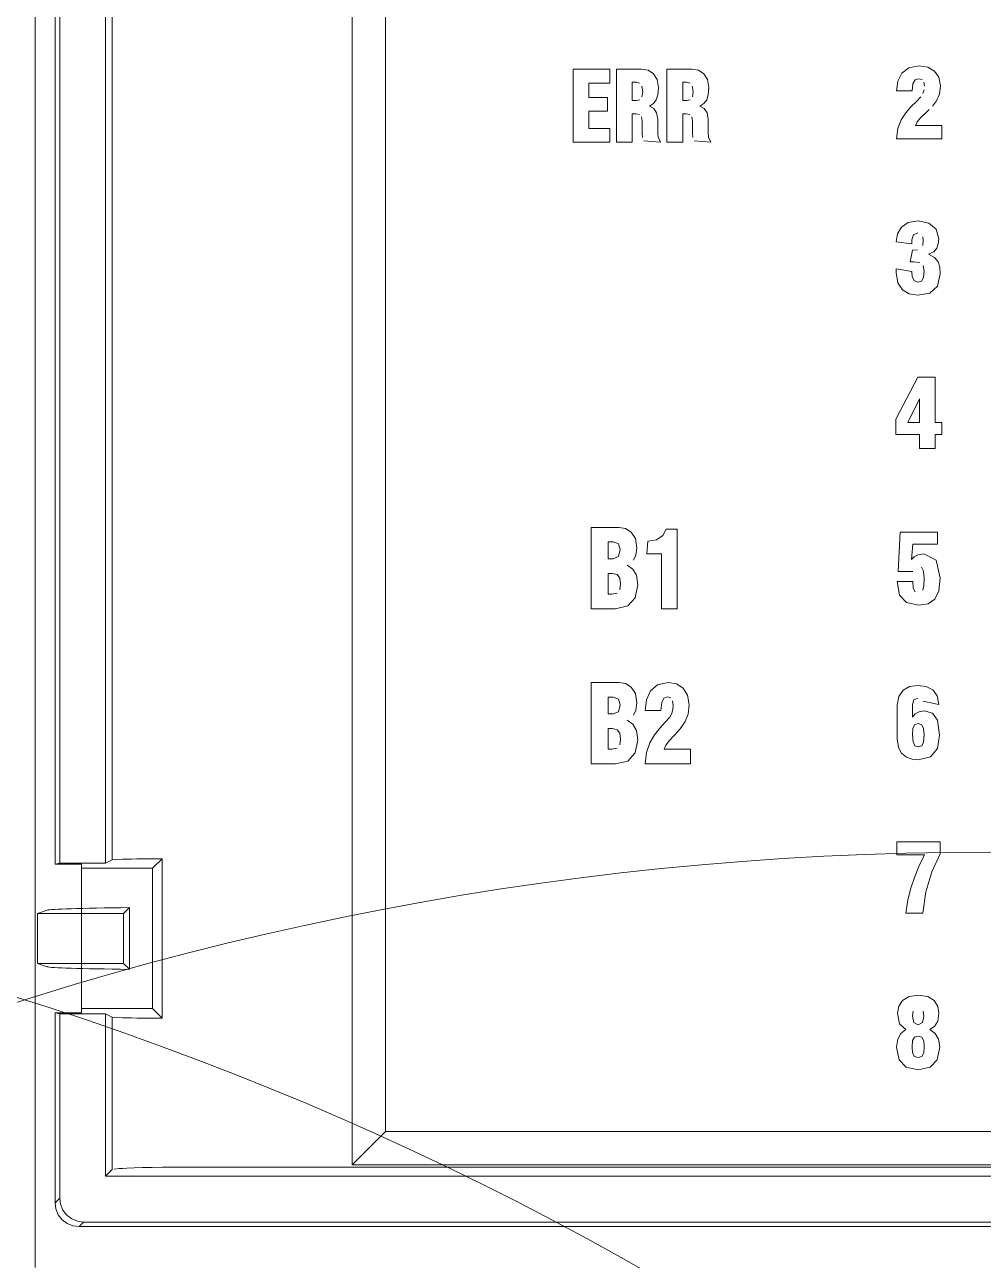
# Model space of a CAD drawing. Header units: millimetres. Extents: x -6000 to 26000, y -6000 to 26000.
# Drawn here: x 136.62 to 139.396, y -4534.939 to -4531.361 of the extents above; entities that cross this region are included whole.
import ezdxf

# ---------------------------------------------------------------- set-up
doc = ezdxf.new("R2010")
doc.units = ezdxf.units.MM
doc.header["$MEASUREMENT"] = 0
doc.layers.add('Чертеж и Рисунок_Ном._пера__7', color=7, linetype='Continuous', lineweight=15)

msp = doc.modelspace()

# ---------------------------------------------------------------- linework, layer by layer
at = {"layer": 'Чертеж и Рисунок_Ном._пера__7', "color": 7, "linetype": 'Continuous', "lineweight": 15}
for p, q in [((136.6498, -4534.9602), (136.6498, -4528.3644)), ((136.6498, -4534.9602), (136.6498, -4528.3647)), ((136.7077, -4529.2013), (136.7077, -4533.7919)), ((136.7211, -4529.2039), (136.7211, -4533.7892)), ((136.8537, -4533.7892), (136.8537, -4529.2039)), ((136.8729, -4529.2135), (136.8729, -4533.7796)), ((137.6648, -4530.6716), (137.6648, -4534.5664)), ((137.5684, -4534.6628), (137.5684, -4530.768)), ((136.7211, -4533.7892), (136.7077, -4533.7919)), ((136.7842, -4533.7919), (136.7077, -4533.7919)), ((136.8537, -4533.7892), (136.7211, -4533.7892)), ((136.7842, -4533.8041), (136.7842, -4533.7919)), ((136.9899, -4533.8041), (136.7842, -4533.8041)), ((136.7842, -4533.8041), (136.7842, -4534.2105)), ((136.8729, -4533.7796), (136.8537, -4533.7892)), ((136.9899, -4533.8041), (137.0178, -4533.7763)), ((136.9899, -4533.8041), (136.9899, -4534.2105)), ((137.0178, -4533.7763), (137.0178, -4534.2384)), ((136.6571, -4533.9346), (136.6848, -4533.9254)), ((136.6571, -4533.9346), (136.6571, -4534.08)), ((136.9061, -4533.9346), (136.6571, -4533.9346)), ((136.9061, -4533.9346), (136.9229, -4533.9179)), ((136.9061, -4533.9346), (136.9061, -4534.08)), ((136.9229, -4533.9179), (136.9229, -4534.0967)), ((136.6848, -4534.0893), (136.6571, -4534.08)), ((136.6571, -4534.08), (136.9061, -4534.08)), ((136.9061, -4534.08), (136.9229, -4534.0967)), ((136.7077, -4534.2228), (136.7077, -4534.7726)), ((136.7842, -4534.2228), (136.7077, -4534.2228)), ((136.7211, -4534.2255), (136.7077, -4534.2228)), ((136.8537, -4534.2255), (136.7211, -4534.2255)), ((136.7211, -4534.2255), (136.7211, -4534.7593)), ((136.9899, -4534.2105), (136.7842, -4534.2105)), ((136.7842, -4534.2105), (136.7842, -4534.2228)), ((136.8537, -4534.2255), (136.8729, -4534.235)), ((136.8537, -4534.2255), (136.8537, -4534.6959)), ((136.8729, -4534.235), (136.8729, -4534.6767)), ((137.0178, -4534.2384), (136.9899, -4534.2105)), ((137.5684, -4534.6628), (137.6648, -4534.5664)), ((137.6648, -4534.5664), (141.0363, -4534.5664)), ((141.1327, -4534.6628), (137.5684, -4534.6628)), ((136.8537, -4534.6959), (136.8729, -4534.6767)), ((136.8537, -4534.6959), (141.8474, -4534.6959)), ((141.6197, -4534.6696), (137.0815, -4534.6696)), ((136.7077, -4534.7726), (136.7211, -4534.7593)), ((136.777, -4534.8419), (136.7903, -4534.8285)), ((141.9242, -4534.8419), (136.777, -4534.8419)), ((136.7903, -4534.8285), (141.9108, -4534.8285))]:
    msp.add_line(p, q, dxfattribs=at)
at = {"layer": 'Чертеж и Рисунок_Ном._пера__7', "color": 7, "linetype": 'Continuous', "lineweight": 15, "flags": 128}
for points in [[(139.2104, -4531.4802), (139.1801, -4531.4861)], [(139.2351, -4531.4841), (139.2104, -4531.4802)], [(138.4251, -4531.4933), (138.4054, -4531.49), (138.3338, -4531.49), (138.3338, -4531.7014), (138.3793, -4531.7014), (138.3793, -4531.619)], [(138.4408, -4531.5034), (138.4251, -4531.4933)], [(138.4513, -4531.52), (138.4408, -4531.5034)], [(138.5711, -4531.4933), (138.5513, -4531.49), (138.4798, -4531.49), (138.4798, -4531.7014), (138.5253, -4531.7014), (138.5253, -4531.619)], [(138.5868, -4531.5034), (138.5711, -4531.4933)], [(138.5973, -4531.52), (138.5868, -4531.5034)], [(139.1595, -4531.5019), (139.1479, -4531.5251)], [(139.1801, -4531.4861), (139.1595, -4531.5019)], [(139.1982, -4531.521), (139.2084, -4531.5176)], [(139.2084, -4531.5176), (139.2186, -4531.5204)], [(139.2545, -4531.4954), (139.2351, -4531.4841)], [(139.2673, -4531.5135), (139.2545, -4531.4954)], [(139.2719, -4531.5379), (139.2673, -4531.5135)], [(138.3793, -4531.528), (138.3906, -4531.528), (138.4006, -4531.5307)], [(138.4007, -4531.5784), (138.3909, -4531.581), (138.3793, -4531.581), (138.3793, -4531.528)], [(138.4071, -4531.5392), (138.4096, -4531.5545), (138.4072, -4531.5698)], [(138.4551, -4531.5433), (138.4513, -4531.52)], [(138.4535, -4531.5639), (138.4551, -4531.5433)], [(138.5253, -4531.528), (138.5366, -4531.528), (138.5465, -4531.5307)], [(138.5466, -4531.5784), (138.5369, -4531.581), (138.5253, -4531.581), (138.5253, -4531.528)], [(138.5531, -4531.5392), (138.5555, -4531.5545), (138.5532, -4531.5698)], [(138.601, -4531.5433), (138.5973, -4531.52)], [(138.5995, -4531.5639), (138.601, -4531.5433)], [(139.1479, -4531.5251), (139.1442, -4531.5529), (139.1901, -4531.5529), (139.1921, -4531.5323), (139.1982, -4531.521)], [(139.2242, -4531.5495), (139.2212, -4531.5606)], [(139.2237, -4531.5281), (139.2251, -4531.5397)], [(139.2689, -4531.5622), (139.2719, -4531.5379)], [(138.4293, -4531.5969), (138.4408, -4531.5892)], [(138.4408, -4531.5892), (138.4488, -4531.5787)], [(138.4488, -4531.5787), (138.4535, -4531.5639)], [(138.5752, -4531.5969), (138.5867, -4531.5892)], [(138.5867, -4531.5892), (138.5948, -4531.5787)], [(138.5948, -4531.5787), (138.5995, -4531.5639)], [(139.2025, -4531.5834), (139.1872, -4531.5984)], [(139.2154, -4531.5703), (139.2025, -4531.5834)], [(139.249, -4531.5974), (139.2607, -4531.5813)], [(139.2607, -4531.5813), (139.2689, -4531.5622)], [(138.3793, -4531.619), (138.3893, -4531.619), (138.4003, -4531.6212)], [(138.4415, -4531.6037), (138.4293, -4531.5969)], [(138.4498, -4531.616), (138.4415, -4531.6037)], [(138.4542, -4531.6868), (138.453, -4531.6749), (138.453, -4531.6346), (138.4498, -4531.616)], [(138.5253, -4531.619), (138.5353, -4531.619), (138.5463, -4531.6212)], [(138.5875, -4531.6037), (138.5752, -4531.5969)], [(138.5958, -4531.616), (138.5875, -4531.6037)], [(138.6001, -4531.6868), (138.5989, -4531.6749), (138.5989, -4531.6346), (138.5958, -4531.616)], [(139.1715, -4531.616), (139.1577, -4531.637)], [(139.1872, -4531.5984), (139.1715, -4531.616)], [(139.2144, -4531.6308), (139.2271, -4531.6185)], [(139.2271, -4531.6185), (139.2395, -4531.6071)], [(138.4059, -4531.628), (138.4075, -4531.6393), (138.4075, -4531.674), (138.4084, -4531.6883)], [(138.5519, -4531.628), (138.5534, -4531.6393), (138.5534, -4531.674), (138.5544, -4531.6883)], [(139.1442, -4531.6916), (139.2755, -4531.6916), (139.2755, -4531.6536), (139.1995, -4531.6536), (139.2043, -4531.6428)], [(139.1479, -4531.662), (139.1442, -4531.6916)], [(139.1577, -4531.637), (139.1479, -4531.662)], [(139.2043, -4531.6428), (139.2144, -4531.6308)], [(138.4125, -4531.6979), (138.4611, -4531.7014), (138.4542, -4531.6868)], [(138.5584, -4531.6979), (138.6071, -4531.7014), (138.6001, -4531.6868)], [(139.1587, -4531.9474), (139.1475, -4531.9669), (139.1439, -4531.99), (139.1886, -4531.9959)], [(139.1783, -4531.9338), (139.1587, -4531.9474)], [(139.2069, -4531.9288), (139.1783, -4531.9338)], [(139.2382, -4531.9355), (139.2069, -4531.9288)], [(139.2591, -4531.9538), (139.2382, -4531.9355)], [(139.1886, -4531.9959), (139.1886, -4531.9847), (139.1933, -4531.9699)], [(139.1933, -4531.9699), (139.206, -4531.9644)], [(139.2203, -4531.9758), (139.2219, -4531.9865), (139.2203, -4532.0008)], [(139.2666, -4531.9815), (139.2591, -4531.9538)], [(139.2655, -4531.996), (139.2666, -4531.9815)], [(139.2054, -4532.0134), (139.191, -4532.0145), (139.1839, -4532.0477), (139.1942, -4532.0477), (139.2119, -4532.05)], [(139.2372, -4532.0262), (139.2522, -4532.0192)], [(139.2522, -4532.0192), (139.2612, -4532.0088)], [(139.2612, -4532.0088), (139.2655, -4531.996)], [(139.2549, -4532.0358), (139.2372, -4532.0262)], [(139.2652, -4532.0479), (139.2549, -4532.0358)], [(139.2699, -4532.0631), (139.2652, -4532.0479)], [(139.1903, -4532.0912), (139.1886, -4532.0763), (139.1439, -4532.0683), (139.1439, -4532.0786), (139.1485, -4532.1083)], [(139.1958, -4532.1023), (139.1903, -4532.0912)], [(139.2242, -4532.0754), (139.2227, -4532.0936), (139.2171, -4532.1036)], [(139.2215, -4532.0584), (139.2242, -4532.0754)], [(139.2632, -4532.118), (139.2711, -4532.0822)], [(139.2711, -4532.0822), (139.2699, -4532.0631)], [(139.1485, -4532.1083), (139.1615, -4532.1288)], [(139.2063, -4532.1066), (139.1958, -4532.1023)], [(139.2171, -4532.1036), (139.2063, -4532.1066)], [(139.241, -4532.1382), (139.2632, -4532.118)], [(139.1615, -4532.1288), (139.1813, -4532.1408)], [(139.1813, -4532.1408), (139.2063, -4532.1446)], [(139.2063, -4532.1446), (139.241, -4532.1382)], [(138.3595, -4532.8201), (138.341, -4532.8169), (138.2601, -4532.8169), (138.2601, -4533.0526)], [(138.3762, -4532.8305), (138.3595, -4532.8201)], [(138.3929, -4532.876), (138.3883, -4532.8489), (138.3762, -4532.8305)], [(138.4642, -4533.0526), (138.5094, -4533.0526), (138.5094, -4532.8218), (138.4771, -4532.8218), (138.4677, -4532.8407), (138.4491, -4532.8527)], [(139.1913, -4532.8656), (139.2634, -4532.8656), (139.2634, -4532.8303), (139.1551, -4532.8303), (139.1492, -4532.9443), (139.1913, -4532.9443)], [(138.3091, -4532.8592), (138.324, -4532.8592), (138.3393, -4532.865)], [(138.3393, -4532.9015), (138.324, -4532.9078), (138.3091, -4532.9078), (138.3091, -4532.8592)], [(138.3393, -4532.865), (138.344, -4532.8812)], [(138.39, -4532.897), (138.3929, -4532.876)], [(138.4491, -4532.8527), (138.4243, -4532.8569), (138.4211, -4532.8934), (138.4642, -4532.8934), (138.4642, -4533.0526)], [(139.1958, -4532.9022), (139.1875, -4532.9104), (139.1913, -4532.8656)], [(138.344, -4532.8812), (138.3393, -4532.9015)], [(138.3827, -4532.912), (138.39, -4532.897)], [(139.2237, -4532.8939), (139.2072, -4532.8962), (139.1958, -4532.9022)], [(139.2591, -4532.9116), (139.2237, -4532.8939)], [(139.267, -4533.0011), (139.2711, -4532.9637), (139.2591, -4532.9116)], [(138.3091, -4532.9502), (138.3217, -4532.9502), (138.3357, -4532.9537)], [(138.3353, -4533.0073), (138.3205, -4533.0103), (138.3091, -4533.0103), (138.3091, -4532.9502)], [(138.3809, -4532.9375), (138.3642, -4532.9259)], [(138.3914, -4532.9556), (138.3809, -4532.9375)], [(139.2172, -4532.9321), (139.2226, -4532.9434)], [(139.2226, -4532.9434), (139.2242, -4532.9654), (139.2233, -4532.9859)], [(138.3357, -4532.9537), (138.343, -4532.964)], [(138.343, -4532.964), (138.3451, -4532.9807)], [(138.3451, -4532.9807), (138.343, -4532.9978)], [(138.3879, -4533.0206), (138.395, -4532.983), (138.3914, -4532.9556)], [(139.1932, -4532.9933), (139.1913, -4532.9737), (139.1468, -4532.9737), (139.1533, -4533.0128)], [(139.2233, -4532.9859), (139.2205, -4532.9984)], [(138.3666, -4533.0444), (138.3879, -4533.0206)], [(139.1533, -4533.0128), (139.1737, -4533.0348)], [(139.1987, -4533.0035), (139.1932, -4532.9933)], [(139.2552, -4533.0251), (139.267, -4533.0011)], [(138.2601, -4533.0526), (138.3307, -4533.0526), (138.3666, -4533.0444)], [(139.1737, -4533.0348), (139.2095, -4533.0417)], [(139.2095, -4533.0417), (139.2359, -4533.0379)], [(139.2359, -4533.0379), (139.2552, -4533.0251)], [(138.3595, -4533.2693), (138.341, -4533.266), (138.2601, -4533.266), (138.2601, -4533.5018)], [(138.3762, -4533.2797), (138.3595, -4533.2693)], [(138.4827, -4533.266), (138.4525, -4533.2725)], [(138.5072, -4533.2703), (138.4827, -4533.266)], [(138.5266, -4533.2829), (138.5072, -4533.2703)], [(138.3929, -4533.3251), (138.3883, -4533.298), (138.3762, -4533.2797)], [(138.432, -4533.2902), (138.4203, -4533.316)], [(138.4525, -4533.2725), (138.432, -4533.2902)], [(138.4705, -4533.3115), (138.4806, -4533.3077)], [(138.4806, -4533.3077), (138.4908, -4533.3108)], [(138.5394, -4533.3031), (138.5266, -4533.2829)], [(138.544, -4533.3304), (138.5394, -4533.3031)], [(139.1509, -4533.3062), (139.1462, -4533.3321), (139.1462, -4533.4296), (139.1498, -4533.4539)], [(139.1637, -4533.2883), (139.1509, -4533.3062)], [(139.206, -4533.2744), (139.1826, -4533.2778), (139.1637, -4533.2883)], [(139.2306, -4533.2775), (139.206, -4533.2744)], [(139.2206, -4533.3204), (139.2672, -4533.3301), (139.2627, -4533.3045)], [(139.25, -4533.2873), (139.2306, -4533.2775)], [(139.2627, -4533.3045), (139.25, -4533.2873)], [(138.3091, -4533.3084), (138.324, -4533.3084), (138.3393, -4533.3142)], [(138.3393, -4533.3507), (138.324, -4533.357), (138.3091, -4533.357), (138.3091, -4533.3084)], [(138.3393, -4533.3142), (138.344, -4533.3304)], [(138.344, -4533.3304), (138.3393, -4533.3507)], [(138.39, -4533.3461), (138.3929, -4533.3251)], [(138.4203, -4533.316), (138.4167, -4533.3471), (138.4624, -4533.3471), (138.4644, -4533.3241)], [(138.4644, -4533.3241), (138.4705, -4533.3115)], [(138.4973, -4533.3323), (138.4965, -4533.3432), (138.4934, -4533.3556), (138.4877, -4533.3665)], [(138.4959, -4533.3194), (138.4973, -4533.3323)], [(138.5328, -4533.3788), (138.5409, -4533.3575), (138.544, -4533.3304)], [(139.191, -4533.3663), (139.191, -4533.3301), (139.1946, -4533.3162)], [(139.1946, -4533.3162), (139.206, -4533.3113)], [(138.3809, -4533.3866), (138.3642, -4533.375)], [(138.3827, -4533.3611), (138.39, -4533.3461)], [(138.4877, -4533.3665), (138.4747, -4533.3811)], [(138.5211, -4533.3967), (138.5328, -4533.3788)], [(139.2097, -4533.3508), (139.1988, -4533.3572), (139.191, -4533.3663)], [(139.2242, -4533.3483), (139.2097, -4533.3508)], [(139.2485, -4533.3548), (139.2242, -4533.3483)], [(139.2637, -4533.3755), (139.2485, -4533.3548)], [(139.2629, -4533.457), (139.269, -4533.419), (139.2637, -4533.3755)], [(138.3091, -4533.3993), (138.3217, -4533.3993), (138.3357, -4533.4029)], [(138.3353, -4533.4565), (138.3205, -4533.4594), (138.3091, -4533.4594), (138.3091, -4533.3993)], [(138.3357, -4533.4029), (138.343, -4533.4132)], [(138.343, -4533.4132), (138.3451, -4533.4299)], [(138.3914, -4533.4048), (138.3809, -4533.3866)], [(138.3879, -4533.4698), (138.395, -4533.4322), (138.3914, -4533.4048)], [(138.4595, -4533.3979), (138.4439, -4533.4175)], [(138.4747, -4533.3811), (138.4595, -4533.3979)], [(138.4867, -4533.4339), (138.4993, -4533.4203), (138.5117, -4533.4075)], [(138.5117, -4533.4075), (138.5211, -4533.3967)], [(139.191, -4533.4164), (139.1922, -4533.3991), (139.197, -4533.3883), (139.2072, -4533.3846), (139.2176, -4533.3883)], [(139.2176, -4533.3883), (139.2228, -4533.3993)], [(139.2228, -4533.3993), (139.2242, -4533.4167)], [(138.3451, -4533.4299), (138.343, -4533.447)], [(138.4167, -4533.5018), (138.5475, -4533.5018), (138.5475, -4533.4594), (138.4718, -4533.4594), (138.4766, -4533.4473)], [(138.4302, -4533.4409), (138.4204, -4533.4687)], [(138.4439, -4533.4175), (138.4302, -4533.4409)], [(138.4766, -4533.4473), (138.4867, -4533.4339)], [(139.1923, -4533.438), (139.191, -4533.4164)], [(139.1971, -4533.4493), (139.1923, -4533.438)], [(139.2072, -4533.4526), (139.1971, -4533.4493)], [(139.2178, -4533.4495), (139.2072, -4533.4526)], [(139.2229, -4533.4385), (139.2178, -4533.4495)], [(139.2242, -4533.4167), (139.2229, -4533.4385)], [(138.3666, -4533.4935), (138.3879, -4533.4698)], [(138.4204, -4533.4687), (138.4167, -4533.5018)], [(139.1498, -4533.4539), (139.1594, -4533.4712)], [(139.1594, -4533.4712), (139.1733, -4533.4824), (139.1898, -4533.4884), (139.2072, -4533.4902)], [(139.2072, -4533.4902), (139.2431, -4533.4815)], [(139.2431, -4533.4815), (139.2629, -4533.457)], [(138.2601, -4533.5018), (138.3307, -4533.5018), (138.3666, -4533.4935)], [(139.2465, -4533.8142), (139.2705, -4533.7619), (139.2705, -4533.7274), (139.1456, -4533.7274), (139.1456, -4533.7654), (139.2254, -4533.7654), (139.2096, -4533.7993)], [(136.8729, -4533.7796), (136.8848, -4533.7785), (136.9031, -4533.7779), (136.9151, -4533.7775), (136.9288, -4533.7773), (136.9441, -4533.777), (136.9608, -4533.7768), (136.9882, -4533.7765), (137.0178, -4533.7763)], [(139.2096, -4533.7993), (139.1964, -4533.8307)], [(139.1964, -4533.8307), (139.1857, -4533.8619)], [(139.2295, -4533.8726), (139.2465, -4533.8142)], [(139.1857, -4533.8619), (139.1773, -4533.8957)], [(139.221, -4533.9344), (139.2295, -4533.8726)], [(139.1773, -4533.8957), (139.1713, -4533.9344), (139.221, -4533.9344)], [(139.1809, -4534.1757), (139.1621, -4534.1871), (139.1509, -4534.2037)], [(139.2072, -4534.1716), (139.1809, -4534.1757)], [(139.2353, -4534.1758), (139.2072, -4534.1716)], [(139.2539, -4534.1873), (139.2353, -4534.1758)], [(139.2643, -4534.204), (139.2539, -4534.1873)], [(136.8729, -4534.235), (136.8848, -4534.2361), (136.9031, -4534.2368), (136.9151, -4534.2371), (136.9288, -4534.2374), (136.9441, -4534.2377), (136.9608, -4534.2379), (136.9882, -4534.2382), (137.0178, -4534.2384)], [(139.1509, -4534.2037), (139.1471, -4534.224), (139.1533, -4534.2549)], [(139.1949, -4534.2509), (139.1907, -4534.2319), (139.1926, -4534.2175)], [(139.2221, -4534.2175), (139.224, -4534.2319), (139.2198, -4534.2509)], [(139.2639, -4534.2464), (139.2675, -4534.224)], [(139.2675, -4534.224), (139.2643, -4534.204)], [(139.1718, -4534.2711), (139.157, -4534.2823), (139.1479, -4534.2986)], [(139.1533, -4534.2549), (139.1718, -4534.2711)], [(139.2198, -4534.2509), (139.2072, -4534.2572), (139.1949, -4534.2509)], [(139.2407, -4534.2711), (139.2544, -4534.2622)], [(139.2564, -4534.2822), (139.2407, -4534.2711)], [(139.2544, -4534.2622), (139.2639, -4534.2464)], [(139.1479, -4534.2986), (139.1448, -4534.322), (139.1518, -4534.359)], [(139.1895, -4534.3214), (139.191, -4534.3033)], [(139.191, -4534.3033), (139.1964, -4534.2935), (139.2072, -4534.2905)], [(139.2072, -4534.2905), (139.2178, -4534.2936)], [(139.2178, -4534.2936), (139.2233, -4534.3035), (139.2248, -4534.3214)], [(139.2662, -4534.2985), (139.2564, -4534.2822)], [(139.2626, -4534.3588), (139.2696, -4534.3214), (139.2662, -4534.2985)], [(139.191, -4534.3386), (139.1895, -4534.3214)], [(139.1964, -4534.3487), (139.191, -4534.3386)], [(139.2234, -4534.3386), (139.218, -4534.3487)], [(139.2248, -4534.3214), (139.2234, -4534.3386)], [(139.1518, -4534.359), (139.1727, -4534.3804)], [(139.1727, -4534.3804), (139.2072, -4534.3874)], [(139.218, -4534.3487), (139.2072, -4534.352), (139.1964, -4534.3487)], [(139.2072, -4534.3874), (139.2417, -4534.3804)], [(139.2417, -4534.3804), (139.2626, -4534.3588)], [(137.0815, -4534.6696), (137.0495, -4534.6697), (137.0184, -4534.67), (136.9887, -4534.6704), (136.9612, -4534.671), (136.9365, -4534.6717), (136.9153, -4534.6725), (136.9032, -4534.6731), (136.8931, -4534.6738), (136.8788, -4534.6752)], [(136.7077, -4534.7726), (136.71, -4534.7906), (136.7169, -4534.8073), (136.7279, -4534.8217), (136.7423, -4534.8327), (136.759, -4534.8396), (136.777, -4534.8419)], [(136.7903, -4534.8285), (136.7724, -4534.8262), (136.7557, -4534.8193), (136.7413, -4534.8083), (136.7303, -4534.7939), (136.7234, -4534.7772), (136.7211, -4534.7593)]]:
    msp.add_lwpolyline(points, dxfattribs=at)
for points in [[(138.2084, -4531.7014), (138.3141, -4531.7014), (138.3141, -4531.6614), (138.2539, -4531.6614), (138.2539, -4531.6116), (138.3078, -4531.6116), (138.3078, -4531.5716), (138.2539, -4531.5716), (138.2539, -4531.5301), (138.3141, -4531.5301), (138.3141, -4531.49), (138.2084, -4531.49)], [(139.2067, -4532.3817), (139.1425, -4532.5031), (139.1425, -4532.5481), (139.2114, -4532.5481), (139.2114, -4532.5887), (139.2562, -4532.5887), (139.2562, -4532.5481), (139.2756, -4532.5481), (139.2756, -4532.5131), (139.2562, -4532.5131), (139.2562, -4532.3817)], [(139.2114, -4532.5131), (139.177, -4532.5131), (139.2114, -4532.4442)]]:
    msp.add_lwpolyline(points, close=True, dxfattribs=at)
at = {"layer": 'Чертеж и Рисунок_Ном._пера__7', "color": 7, "linetype": 'Continuous', "lineweight": 15}
for centre in [(128.2457, -4543.028), (133.8283, -4543.028), (139.4109, -4543.028), (144.9935, -4543.028)]:
    msp.add_circle(centre, 9.2708, dxfattribs=at)
for centre, start_param, end_param in [((137.2405, -4533.9259), 2.178367, 3.089233), ((137.2405, -4534.0888), 3.193953, 4.104819)]:
    msp.add_ellipse(centre, major_axis=(0.5564, 0), ratio=0.017455, start_param=start_param, end_param=end_param, dxfattribs=at)

doc.saveas('drawing.dxf')
